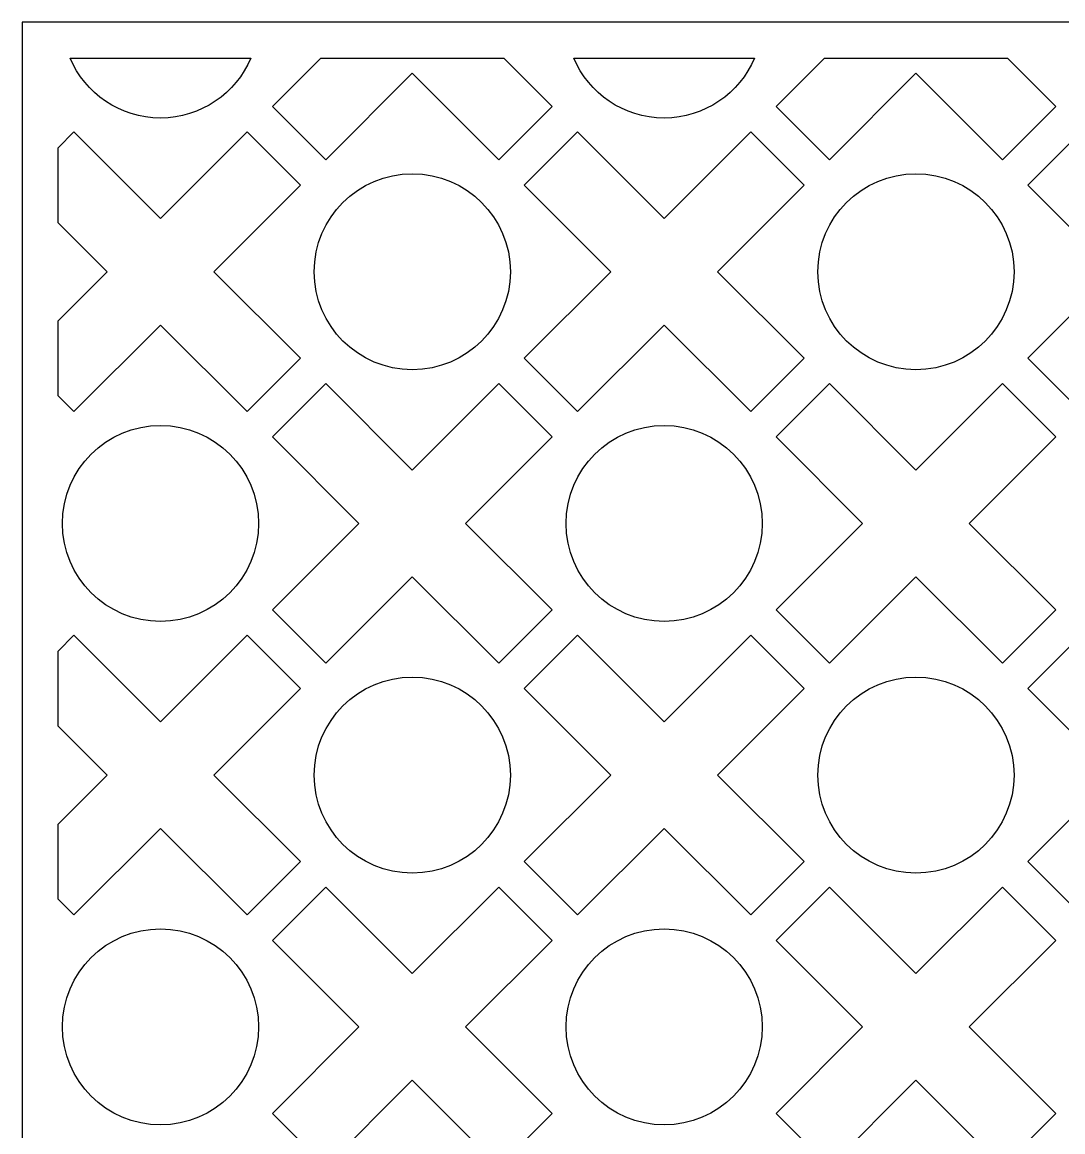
# Model space of a CAD drawing. Header units: centimetres. Extents: x 1.5 to 12.6, y -9 to -3.1.
# Drawn here: x 1.501 to 4.537, y -6.374 to -3.135 of the extents above; entities that cross this region are included whole.
import ezdxf

# ---------------------------------------------------------------- set-up
doc = ezdxf.new("R2010")
doc.units = ezdxf.units.CM
doc.header["$MEASUREMENT"] = 0
doc.layers.add('layer 1', color=7, linetype='Continuous')

msp = doc.modelspace()

# ---------------------------------------------------------------- linework, layer by layer
at = {"layer": 'layer 1', "color": 250}
for points, knots in [([(1.50051, -9.00021), (1.50051, -9.00021), (1.50051, -8.89535), (1.50051, -8.89535), (1.50051, -8.89535), (1.50051, -8.89535), (1.50051, -3.23995), (1.50051, -3.23995), (1.50051, -3.23995), (1.50051, -3.23995), (1.50051, -3.13509), (1.50051, -3.13509), (1.50051, -3.13509), (1.50051, -3.13509), (1.60536, -3.13509), (1.60536, -3.13509), (1.60536, -3.13509), (1.60536, -3.13509), (12.48896, -3.13509), (12.48896, -3.13509), (12.48896, -3.13509), (12.48896, -3.13509), (12.59381, -3.13509), (12.59381, -3.13509), (12.59381, -3.13509), (12.59381, -3.13509), (12.59381, -3.23995), (12.59381, -3.23995), (12.59381, -3.23995), (12.59381, -3.23995), (12.59381, -8.89535), (12.59381, -8.89535), (12.59381, -8.89535), (12.59381, -8.89535), (12.59381, -9.00021), (12.59381, -9.00021), (12.59381, -9.00021), (12.59381, -9.00021), (12.48896, -9.00021), (12.48896, -9.00021), (12.48896, -9.00021), (12.48896, -9.00021), (1.60536, -9.00021), (1.60536, -9.00021), (1.60536, -9.00021), (1.60536, -9.00021), (1.50051, -9.00021), (1.50051, -9.00021)], [0, 0, 0, 0, 0.0769231, 0.0769231, 0.0769231, 0.0769231, 0.1538462, 0.1538462, 0.1538462, 0.1538462, 0.2307692, 0.2307692, 0.2307692, 0.2307692, 0.3076923, 0.3076923, 0.3076923, 0.3076923, 0.3846154, 0.3846154, 0.3846154, 0.3846154, 0.4615385, 0.4615385, 0.4615385, 0.4615385, 0.5384615, 0.5384615, 0.5384615, 0.5384615, 0.6153846, 0.6153846, 0.6153846, 0.6153846, 0.6923077, 0.6923077, 0.6923077, 0.6923077, 0.7692308, 0.7692308, 0.7692308, 0.7692308, 0.8461538, 0.8461538, 0.8461538, 0.8461538, 1, 1, 1, 1]), ([(2.16753, -3.23995), (2.16753, -3.23995), (1.64029, -3.23995), (1.64029, -3.23995), (1.64029, -3.23995), (1.68373, -3.34265), (1.78546, -3.41475), (1.90395, -3.41475), (1.90395, -3.41475), (2.02242, -3.41475), (2.1241, -3.34265), (2.16753, -3.23995)], [0, 0, 0, 0, 0.25, 0.25, 0.25, 0.25, 0.5, 0.5, 0.5, 0.5, 1, 1, 1, 1]), ([(2.90562, -3.23995), (2.90562, -3.23995), (2.37176, -3.23995), (2.37176, -3.23995), (2.37176, -3.23995), (2.37176, -3.23995), (2.23055, -3.38115), (2.23055, -3.38115), (2.23055, -3.38115), (2.23055, -3.38115), (2.30839, -3.45897), (2.30839, -3.45897), (2.30839, -3.45897), (2.30839, -3.45897), (2.38621, -3.53679), (2.38621, -3.53679), (2.38621, -3.53679), (2.38621, -3.53679), (2.6387, -3.28434), (2.6387, -3.28434), (2.6387, -3.28434), (2.6387, -3.28434), (2.89116, -3.53679), (2.89116, -3.53679), (2.89116, -3.53679), (2.89116, -3.53679), (2.96899, -3.45897), (2.96899, -3.45897), (2.96899, -3.45897), (2.96899, -3.45897), (3.04682, -3.38115), (3.04682, -3.38115), (3.04682, -3.38115), (3.04682, -3.38115), (2.90562, -3.23995), (2.90562, -3.23995)], [0, 0, 0, 0, 0.1, 0.1, 0.1, 0.1, 0.2, 0.2, 0.2, 0.2, 0.3, 0.3, 0.3, 0.3, 0.4, 0.4, 0.4, 0.4, 0.5, 0.5, 0.5, 0.5, 0.6, 0.6, 0.6, 0.6, 0.7, 0.7, 0.7, 0.7, 0.8, 0.8, 0.8, 0.8, 1, 1, 1, 1]), ([(3.63702, -3.23995), (3.63702, -3.23995), (3.10978, -3.23995), (3.10978, -3.23995), (3.10978, -3.23995), (3.15321, -3.34265), (3.25493, -3.41475), (3.37342, -3.41475), (3.37342, -3.41475), (3.4919, -3.41475), (3.59359, -3.34265), (3.63702, -3.23995)], [0, 0, 0, 0, 0.25, 0.25, 0.25, 0.25, 0.5, 0.5, 0.5, 0.5, 1, 1, 1, 1]), ([(4.3751, -3.23995), (4.3751, -3.23995), (3.84125, -3.23995), (3.84125, -3.23995), (3.84125, -3.23995), (3.84125, -3.23995), (3.70006, -3.38115), (3.70006, -3.38115), (3.70006, -3.38115), (3.70006, -3.38115), (3.77787, -3.45897), (3.77787, -3.45897), (3.77787, -3.45897), (3.77787, -3.45897), (3.85571, -3.53679), (3.85571, -3.53679), (3.85571, -3.53679), (3.85571, -3.53679), (4.10818, -3.28434), (4.10818, -3.28434), (4.10818, -3.28434), (4.10818, -3.28434), (4.36065, -3.53679), (4.36065, -3.53679), (4.36065, -3.53679), (4.36065, -3.53679), (4.43849, -3.45897), (4.43849, -3.45897), (4.43849, -3.45897), (4.43849, -3.45897), (4.5163, -3.38115), (4.5163, -3.38115), (4.5163, -3.38115), (4.5163, -3.38115), (4.3751, -3.23995), (4.3751, -3.23995)], [0, 0, 0, 0, 0.1, 0.1, 0.1, 0.1, 0.2, 0.2, 0.2, 0.2, 0.3, 0.3, 0.3, 0.3, 0.4, 0.4, 0.4, 0.4, 0.5, 0.5, 0.5, 0.5, 0.6, 0.6, 0.6, 0.6, 0.7, 0.7, 0.7, 0.7, 0.8, 0.8, 0.8, 0.8, 1, 1, 1, 1]), ([(1.60536, -3.50141), (1.60536, -3.50141), (1.60536, -3.72048), (1.60536, -3.72048), (1.60536, -3.72048), (1.60536, -3.72048), (1.7483, -3.86342), (1.7483, -3.86342), (1.7483, -3.86342), (1.7483, -3.86342), (1.60536, -4.00636), (1.60536, -4.00636), (1.60536, -4.00636), (1.60536, -4.00636), (1.60536, -4.22542), (1.60536, -4.22542), (1.60536, -4.22542), (1.60536, -4.22542), (1.65149, -4.27153), (1.65149, -4.27153), (1.65149, -4.27153), (1.65149, -4.27153), (1.90395, -4.01907), (1.90395, -4.01907), (1.90395, -4.01907), (1.90395, -4.01907), (2.15643, -4.27153), (2.15643, -4.27153), (2.15643, -4.27153), (2.15643, -4.27153), (2.23426, -4.19372), (2.23426, -4.19372), (2.23426, -4.19372), (2.23426, -4.19372), (2.31207, -4.11589), (2.31207, -4.11589), (2.31207, -4.11589), (2.31207, -4.11589), (2.05962, -3.86342), (2.05962, -3.86342), (2.05962, -3.86342), (2.05962, -3.86342), (2.31207, -3.61096), (2.31207, -3.61096), (2.31207, -3.61096), (2.31207, -3.61096), (2.23426, -3.53312), (2.23426, -3.53312), (2.23426, -3.53312), (2.23426, -3.53312), (2.15643, -3.4553), (2.15643, -3.4553), (2.15643, -3.4553), (2.15643, -3.4553), (1.90395, -3.70775), (1.90395, -3.70775), (1.90395, -3.70775), (1.90395, -3.70775), (1.65149, -3.4553), (1.65149, -3.4553), (1.65149, -3.4553), (1.65149, -3.4553), (1.60536, -3.50141), (1.60536, -3.50141)], [0, 0, 0, 0, 0.0588235, 0.0588235, 0.0588235, 0.0588235, 0.1176471, 0.1176471, 0.1176471, 0.1176471, 0.1764706, 0.1764706, 0.1764706, 0.1764706, 0.2352941, 0.2352941, 0.2352941, 0.2352941, 0.2941176, 0.2941176, 0.2941176, 0.2941176, 0.3529412, 0.3529412, 0.3529412, 0.3529412, 0.4117647, 0.4117647, 0.4117647, 0.4117647, 0.4705882, 0.4705882, 0.4705882, 0.4705882, 0.5294118, 0.5294118, 0.5294118, 0.5294118, 0.5882353, 0.5882353, 0.5882353, 0.5882353, 0.6470588, 0.6470588, 0.6470588, 0.6470588, 0.7058824, 0.7058824, 0.7058824, 0.7058824, 0.7647059, 0.7647059, 0.7647059, 0.7647059, 0.8235294, 0.8235294, 0.8235294, 0.8235294, 0.8823529, 0.8823529, 0.8823529, 0.8823529, 1, 1, 1, 1]), ([(3.04314, -4.19372), (3.04314, -4.19372), (3.12096, -4.27153), (3.12096, -4.27153), (3.12096, -4.27153), (3.12096, -4.27153), (3.37342, -4.01907), (3.37342, -4.01907), (3.37342, -4.01907), (3.37342, -4.01907), (3.62591, -4.27153), (3.62591, -4.27153), (3.62591, -4.27153), (3.62591, -4.27153), (3.70374, -4.19372), (3.70374, -4.19372), (3.70374, -4.19372), (3.70374, -4.19372), (3.78156, -4.11589), (3.78156, -4.11589), (3.78156, -4.11589), (3.78156, -4.11589), (3.52911, -3.86342), (3.52911, -3.86342), (3.52911, -3.86342), (3.52911, -3.86342), (3.78156, -3.61096), (3.78156, -3.61096), (3.78156, -3.61096), (3.78156, -3.61096), (3.70374, -3.53312), (3.70374, -3.53312), (3.70374, -3.53312), (3.70374, -3.53312), (3.62591, -3.4553), (3.62591, -3.4553), (3.62591, -3.4553), (3.62591, -3.4553), (3.37342, -3.70775), (3.37342, -3.70775), (3.37342, -3.70775), (3.37342, -3.70775), (3.12096, -3.4553), (3.12096, -3.4553), (3.12096, -3.4553), (3.12096, -3.4553), (3.04314, -3.53312), (3.04314, -3.53312), (3.04314, -3.53312), (3.04314, -3.53312), (2.96531, -3.61096), (2.96531, -3.61096), (2.96531, -3.61096), (2.96531, -3.61096), (3.21777, -3.86342), (3.21777, -3.86342), (3.21777, -3.86342), (3.21777, -3.86342), (2.96531, -4.11589), (2.96531, -4.11589), (2.96531, -4.11589), (2.96531, -4.11589), (3.04314, -4.19372), (3.04314, -4.19372)], [0, 0, 0, 0, 0.0588235, 0.0588235, 0.0588235, 0.0588235, 0.1176471, 0.1176471, 0.1176471, 0.1176471, 0.1764706, 0.1764706, 0.1764706, 0.1764706, 0.2352941, 0.2352941, 0.2352941, 0.2352941, 0.2941176, 0.2941176, 0.2941176, 0.2941176, 0.3529412, 0.3529412, 0.3529412, 0.3529412, 0.4117647, 0.4117647, 0.4117647, 0.4117647, 0.4705882, 0.4705882, 0.4705882, 0.4705882, 0.5294118, 0.5294118, 0.5294118, 0.5294118, 0.5882353, 0.5882353, 0.5882353, 0.5882353, 0.6470588, 0.6470588, 0.6470588, 0.6470588, 0.7058824, 0.7058824, 0.7058824, 0.7058824, 0.7647059, 0.7647059, 0.7647059, 0.7647059, 0.8235294, 0.8235294, 0.8235294, 0.8235294, 0.8823529, 0.8823529, 0.8823529, 0.8823529, 1, 1, 1, 1]), ([(5.17321, -4.19372), (5.17321, -4.19372), (5.25105, -4.11589), (5.25105, -4.11589), (5.25105, -4.11589), (5.25105, -4.11589), (4.99859, -3.86342), (4.99859, -3.86342), (4.99859, -3.86342), (4.99859, -3.86342), (5.25105, -3.61096), (5.25105, -3.61096), (5.25105, -3.61096), (5.25105, -3.61096), (5.17321, -3.53312), (5.17321, -3.53312), (5.17321, -3.53312), (5.17321, -3.53312), (5.09539, -3.4553), (5.09539, -3.4553), (5.09539, -3.4553), (5.09539, -3.4553), (4.84292, -3.70775), (4.84292, -3.70775), (4.84292, -3.70775), (4.84292, -3.70775), (4.59046, -3.4553), (4.59046, -3.4553), (4.59046, -3.4553), (4.59046, -3.4553), (4.51262, -3.53312), (4.51262, -3.53312), (4.51262, -3.53312), (4.51262, -3.53312), (4.43478, -3.61096), (4.43478, -3.61096), (4.43478, -3.61096), (4.43478, -3.61096), (4.68725, -3.86342), (4.68725, -3.86342), (4.68725, -3.86342), (4.68725, -3.86342), (4.43478, -4.11589), (4.43478, -4.11589), (4.43478, -4.11589), (4.43478, -4.11589), (4.51262, -4.19372), (4.51262, -4.19372), (4.51262, -4.19372), (4.51262, -4.19372), (4.59046, -4.27153), (4.59046, -4.27153), (4.59046, -4.27153), (4.59046, -4.27153), (4.84292, -4.01907), (4.84292, -4.01907), (4.84292, -4.01907), (4.84292, -4.01907), (5.09539, -4.27153), (5.09539, -4.27153), (5.09539, -4.27153), (5.09539, -4.27153), (5.17321, -4.19372), (5.17321, -4.19372)], [0, 0, 0, 0, 0.0588235, 0.0588235, 0.0588235, 0.0588235, 0.1176471, 0.1176471, 0.1176471, 0.1176471, 0.1764706, 0.1764706, 0.1764706, 0.1764706, 0.2352941, 0.2352941, 0.2352941, 0.2352941, 0.2941176, 0.2941176, 0.2941176, 0.2941176, 0.3529412, 0.3529412, 0.3529412, 0.3529412, 0.4117647, 0.4117647, 0.4117647, 0.4117647, 0.4705882, 0.4705882, 0.4705882, 0.4705882, 0.5294118, 0.5294118, 0.5294118, 0.5294118, 0.5882353, 0.5882353, 0.5882353, 0.5882353, 0.6470588, 0.6470588, 0.6470588, 0.6470588, 0.7058824, 0.7058824, 0.7058824, 0.7058824, 0.7647059, 0.7647059, 0.7647059, 0.7647059, 0.8235294, 0.8235294, 0.8235294, 0.8235294, 0.8823529, 0.8823529, 0.8823529, 0.8823529, 1, 1, 1, 1]), ([(2.92479, -3.86342), (2.92479, -3.70548), (2.79662, -3.57731), (2.6387, -3.57731), (2.6387, -3.57731), (2.48075, -3.57731), (2.35258, -3.70548), (2.35258, -3.86342), (2.35258, -3.86342), (2.35258, -4.02135), (2.48075, -4.1495), (2.6387, -4.1495), (2.6387, -4.1495), (2.79662, -4.1495), (2.92479, -4.02135), (2.92479, -3.86342)], [0, 0, 0, 0, 0.2, 0.2, 0.2, 0.2, 0.4, 0.4, 0.4, 0.4, 0.6, 0.6, 0.6, 0.6, 1, 1, 1, 1]), ([(4.39427, -3.86342), (4.39427, -3.70548), (4.26612, -3.57731), (4.10818, -3.57731), (4.10818, -3.57731), (3.95024, -3.57731), (3.82207, -3.70548), (3.82207, -3.86342), (3.82207, -3.86342), (3.82207, -4.02135), (3.95024, -4.1495), (4.10818, -4.1495), (4.10818, -4.1495), (4.26612, -4.1495), (4.39427, -4.02135), (4.39427, -3.86342)], [0, 0, 0, 0, 0.2, 0.2, 0.2, 0.2, 0.4, 0.4, 0.4, 0.4, 0.6, 0.6, 0.6, 0.6, 1, 1, 1, 1]), ([(2.96899, -4.92846), (2.96899, -4.92846), (3.04682, -4.85063), (3.04682, -4.85063), (3.04682, -4.85063), (3.04682, -4.85063), (2.79436, -4.59817), (2.79436, -4.59817), (2.79436, -4.59817), (2.79436, -4.59817), (3.04682, -4.34569), (3.04682, -4.34569), (3.04682, -4.34569), (3.04682, -4.34569), (2.96899, -4.26786), (2.96899, -4.26786), (2.96899, -4.26786), (2.96899, -4.26786), (2.89116, -4.19003), (2.89116, -4.19003), (2.89116, -4.19003), (2.89116, -4.19003), (2.6387, -4.4425), (2.6387, -4.4425), (2.6387, -4.4425), (2.6387, -4.4425), (2.38621, -4.19003), (2.38621, -4.19003), (2.38621, -4.19003), (2.38621, -4.19003), (2.30839, -4.26786), (2.30839, -4.26786), (2.30839, -4.26786), (2.30839, -4.26786), (2.23055, -4.34569), (2.23055, -4.34569), (2.23055, -4.34569), (2.23055, -4.34569), (2.48303, -4.59817), (2.48303, -4.59817), (2.48303, -4.59817), (2.48303, -4.59817), (2.23055, -4.85063), (2.23055, -4.85063), (2.23055, -4.85063), (2.23055, -4.85063), (2.30839, -4.92846), (2.30839, -4.92846), (2.30839, -4.92846), (2.30839, -4.92846), (2.38621, -5.00629), (2.38621, -5.00629), (2.38621, -5.00629), (2.38621, -5.00629), (2.6387, -4.75383), (2.6387, -4.75383), (2.6387, -4.75383), (2.6387, -4.75383), (2.89116, -5.00629), (2.89116, -5.00629), (2.89116, -5.00629), (2.89116, -5.00629), (2.96899, -4.92846), (2.96899, -4.92846)], [0, 0, 0, 0, 0.0588235, 0.0588235, 0.0588235, 0.0588235, 0.1176471, 0.1176471, 0.1176471, 0.1176471, 0.1764706, 0.1764706, 0.1764706, 0.1764706, 0.2352941, 0.2352941, 0.2352941, 0.2352941, 0.2941176, 0.2941176, 0.2941176, 0.2941176, 0.3529412, 0.3529412, 0.3529412, 0.3529412, 0.4117647, 0.4117647, 0.4117647, 0.4117647, 0.4705882, 0.4705882, 0.4705882, 0.4705882, 0.5294118, 0.5294118, 0.5294118, 0.5294118, 0.5882353, 0.5882353, 0.5882353, 0.5882353, 0.6470588, 0.6470588, 0.6470588, 0.6470588, 0.7058824, 0.7058824, 0.7058824, 0.7058824, 0.7647059, 0.7647059, 0.7647059, 0.7647059, 0.8235294, 0.8235294, 0.8235294, 0.8235294, 0.8823529, 0.8823529, 0.8823529, 0.8823529, 1, 1, 1, 1]), ([(3.77787, -4.92846), (3.77787, -4.92846), (3.85571, -5.00629), (3.85571, -5.00629), (3.85571, -5.00629), (3.85571, -5.00629), (4.10818, -4.75383), (4.10818, -4.75383), (4.10818, -4.75383), (4.10818, -4.75383), (4.36065, -5.00629), (4.36065, -5.00629), (4.36065, -5.00629), (4.36065, -5.00629), (4.43849, -4.92846), (4.43849, -4.92846), (4.43849, -4.92846), (4.43849, -4.92846), (4.5163, -4.85063), (4.5163, -4.85063), (4.5163, -4.85063), (4.5163, -4.85063), (4.26384, -4.59817), (4.26384, -4.59817), (4.26384, -4.59817), (4.26384, -4.59817), (4.5163, -4.34569), (4.5163, -4.34569), (4.5163, -4.34569), (4.5163, -4.34569), (4.43849, -4.26786), (4.43849, -4.26786), (4.43849, -4.26786), (4.43849, -4.26786), (4.36065, -4.19003), (4.36065, -4.19003), (4.36065, -4.19003), (4.36065, -4.19003), (4.10818, -4.4425), (4.10818, -4.4425), (4.10818, -4.4425), (4.10818, -4.4425), (3.85571, -4.19003), (3.85571, -4.19003), (3.85571, -4.19003), (3.85571, -4.19003), (3.77787, -4.26786), (3.77787, -4.26786), (3.77787, -4.26786), (3.77787, -4.26786), (3.70006, -4.34569), (3.70006, -4.34569), (3.70006, -4.34569), (3.70006, -4.34569), (3.95252, -4.59817), (3.95252, -4.59817), (3.95252, -4.59817), (3.95252, -4.59817), (3.70006, -4.85063), (3.70006, -4.85063), (3.70006, -4.85063), (3.70006, -4.85063), (3.77787, -4.92846), (3.77787, -4.92846)], [0, 0, 0, 0, 0.0588235, 0.0588235, 0.0588235, 0.0588235, 0.1176471, 0.1176471, 0.1176471, 0.1176471, 0.1764706, 0.1764706, 0.1764706, 0.1764706, 0.2352941, 0.2352941, 0.2352941, 0.2352941, 0.2941176, 0.2941176, 0.2941176, 0.2941176, 0.3529412, 0.3529412, 0.3529412, 0.3529412, 0.4117647, 0.4117647, 0.4117647, 0.4117647, 0.4705882, 0.4705882, 0.4705882, 0.4705882, 0.5294118, 0.5294118, 0.5294118, 0.5294118, 0.5882353, 0.5882353, 0.5882353, 0.5882353, 0.6470588, 0.6470588, 0.6470588, 0.6470588, 0.7058824, 0.7058824, 0.7058824, 0.7058824, 0.7647059, 0.7647059, 0.7647059, 0.7647059, 0.8235294, 0.8235294, 0.8235294, 0.8235294, 0.8823529, 0.8823529, 0.8823529, 0.8823529, 1, 1, 1, 1]), ([(2.19003, -4.59817), (2.19003, -4.44022), (2.06187, -4.31204), (1.90395, -4.31204), (1.90395, -4.31204), (1.74601, -4.31204), (1.61782, -4.44022), (1.61782, -4.59817), (1.61782, -4.59817), (1.61782, -4.75609), (1.74601, -4.88424), (1.90395, -4.88424), (1.90395, -4.88424), (2.06187, -4.88424), (2.19003, -4.75609), (2.19003, -4.59817)], [0, 0, 0, 0, 0.2, 0.2, 0.2, 0.2, 0.4, 0.4, 0.4, 0.4, 0.6, 0.6, 0.6, 0.6, 1, 1, 1, 1]), ([(3.65952, -4.59817), (3.65952, -4.44022), (3.53135, -4.31204), (3.37342, -4.31204), (3.37342, -4.31204), (3.21549, -4.31204), (3.08733, -4.44022), (3.08733, -4.59817), (3.08733, -4.59817), (3.08733, -4.75609), (3.21549, -4.88424), (3.37342, -4.88424), (3.37342, -4.88424), (3.53135, -4.88424), (3.65952, -4.75609), (3.65952, -4.59817)], [0, 0, 0, 0, 0.2, 0.2, 0.2, 0.2, 0.4, 0.4, 0.4, 0.4, 0.6, 0.6, 0.6, 0.6, 1, 1, 1, 1]), ([(1.60536, -4.97089), (1.60536, -4.97089), (1.60536, -5.18997), (1.60536, -5.18997), (1.60536, -5.18997), (1.60536, -5.18997), (1.7483, -5.33288), (1.7483, -5.33288), (1.7483, -5.33288), (1.7483, -5.33288), (1.60536, -5.47583), (1.60536, -5.47583), (1.60536, -5.47583), (1.60536, -5.47583), (1.60536, -5.69491), (1.60536, -5.69491), (1.60536, -5.69491), (1.60536, -5.69491), (1.65149, -5.74101), (1.65149, -5.74101), (1.65149, -5.74101), (1.65149, -5.74101), (1.90395, -5.48857), (1.90395, -5.48857), (1.90395, -5.48857), (1.90395, -5.48857), (2.15643, -5.74101), (2.15643, -5.74101), (2.15643, -5.74101), (2.15643, -5.74101), (2.23426, -5.6632), (2.23426, -5.6632), (2.23426, -5.6632), (2.23426, -5.6632), (2.31207, -5.58537), (2.31207, -5.58537), (2.31207, -5.58537), (2.31207, -5.58537), (2.05962, -5.33288), (2.05962, -5.33288), (2.05962, -5.33288), (2.05962, -5.33288), (2.31207, -5.08044), (2.31207, -5.08044), (2.31207, -5.08044), (2.31207, -5.08044), (2.23426, -5.0026), (2.23426, -5.0026), (2.23426, -5.0026), (2.23426, -5.0026), (2.15643, -4.92478), (2.15643, -4.92478), (2.15643, -4.92478), (2.15643, -4.92478), (1.90395, -5.17725), (1.90395, -5.17725), (1.90395, -5.17725), (1.90395, -5.17725), (1.65149, -4.92478), (1.65149, -4.92478), (1.65149, -4.92478), (1.65149, -4.92478), (1.60536, -4.97089), (1.60536, -4.97089)], [0, 0, 0, 0, 0.0588235, 0.0588235, 0.0588235, 0.0588235, 0.1176471, 0.1176471, 0.1176471, 0.1176471, 0.1764706, 0.1764706, 0.1764706, 0.1764706, 0.2352941, 0.2352941, 0.2352941, 0.2352941, 0.2941176, 0.2941176, 0.2941176, 0.2941176, 0.3529412, 0.3529412, 0.3529412, 0.3529412, 0.4117647, 0.4117647, 0.4117647, 0.4117647, 0.4705882, 0.4705882, 0.4705882, 0.4705882, 0.5294118, 0.5294118, 0.5294118, 0.5294118, 0.5882353, 0.5882353, 0.5882353, 0.5882353, 0.6470588, 0.6470588, 0.6470588, 0.6470588, 0.7058824, 0.7058824, 0.7058824, 0.7058824, 0.7647059, 0.7647059, 0.7647059, 0.7647059, 0.8235294, 0.8235294, 0.8235294, 0.8235294, 0.8823529, 0.8823529, 0.8823529, 0.8823529, 1, 1, 1, 1]), ([(3.70374, -5.6632), (3.70374, -5.6632), (3.78156, -5.58537), (3.78156, -5.58537), (3.78156, -5.58537), (3.78156, -5.58537), (3.52911, -5.33288), (3.52911, -5.33288), (3.52911, -5.33288), (3.52911, -5.33288), (3.78156, -5.08044), (3.78156, -5.08044), (3.78156, -5.08044), (3.78156, -5.08044), (3.70374, -5.0026), (3.70374, -5.0026), (3.70374, -5.0026), (3.70374, -5.0026), (3.62591, -4.92478), (3.62591, -4.92478), (3.62591, -4.92478), (3.62591, -4.92478), (3.37342, -5.17725), (3.37342, -5.17725), (3.37342, -5.17725), (3.37342, -5.17725), (3.12096, -4.92478), (3.12096, -4.92478), (3.12096, -4.92478), (3.12096, -4.92478), (3.04314, -5.0026), (3.04314, -5.0026), (3.04314, -5.0026), (3.04314, -5.0026), (2.96531, -5.08044), (2.96531, -5.08044), (2.96531, -5.08044), (2.96531, -5.08044), (3.21777, -5.33288), (3.21777, -5.33288), (3.21777, -5.33288), (3.21777, -5.33288), (2.96531, -5.58537), (2.96531, -5.58537), (2.96531, -5.58537), (2.96531, -5.58537), (3.04314, -5.6632), (3.04314, -5.6632), (3.04314, -5.6632), (3.04314, -5.6632), (3.12096, -5.74101), (3.12096, -5.74101), (3.12096, -5.74101), (3.12096, -5.74101), (3.37342, -5.48857), (3.37342, -5.48857), (3.37342, -5.48857), (3.37342, -5.48857), (3.62591, -5.74101), (3.62591, -5.74101), (3.62591, -5.74101), (3.62591, -5.74101), (3.70374, -5.6632), (3.70374, -5.6632)], [0, 0, 0, 0, 0.0588235, 0.0588235, 0.0588235, 0.0588235, 0.1176471, 0.1176471, 0.1176471, 0.1176471, 0.1764706, 0.1764706, 0.1764706, 0.1764706, 0.2352941, 0.2352941, 0.2352941, 0.2352941, 0.2941176, 0.2941176, 0.2941176, 0.2941176, 0.3529412, 0.3529412, 0.3529412, 0.3529412, 0.4117647, 0.4117647, 0.4117647, 0.4117647, 0.4705882, 0.4705882, 0.4705882, 0.4705882, 0.5294118, 0.5294118, 0.5294118, 0.5294118, 0.5882353, 0.5882353, 0.5882353, 0.5882353, 0.6470588, 0.6470588, 0.6470588, 0.6470588, 0.7058824, 0.7058824, 0.7058824, 0.7058824, 0.7647059, 0.7647059, 0.7647059, 0.7647059, 0.8235294, 0.8235294, 0.8235294, 0.8235294, 0.8823529, 0.8823529, 0.8823529, 0.8823529, 1, 1, 1, 1]), ([(4.51262, -5.6632), (4.51262, -5.6632), (4.59046, -5.74101), (4.59046, -5.74101), (4.59046, -5.74101), (4.59046, -5.74101), (4.84292, -5.48857), (4.84292, -5.48857), (4.84292, -5.48857), (4.84292, -5.48857), (5.09539, -5.74101), (5.09539, -5.74101), (5.09539, -5.74101), (5.09539, -5.74101), (5.17321, -5.6632), (5.17321, -5.6632), (5.17321, -5.6632), (5.17321, -5.6632), (5.25105, -5.58537), (5.25105, -5.58537), (5.25105, -5.58537), (5.25105, -5.58537), (4.99859, -5.33288), (4.99859, -5.33288), (4.99859, -5.33288), (4.99859, -5.33288), (5.25105, -5.08044), (5.25105, -5.08044), (5.25105, -5.08044), (5.25105, -5.08044), (5.17321, -5.0026), (5.17321, -5.0026), (5.17321, -5.0026), (5.17321, -5.0026), (5.09539, -4.92478), (5.09539, -4.92478), (5.09539, -4.92478), (5.09539, -4.92478), (4.84292, -5.17725), (4.84292, -5.17725), (4.84292, -5.17725), (4.84292, -5.17725), (4.59046, -4.92478), (4.59046, -4.92478), (4.59046, -4.92478), (4.59046, -4.92478), (4.51262, -5.0026), (4.51262, -5.0026), (4.51262, -5.0026), (4.51262, -5.0026), (4.43478, -5.08044), (4.43478, -5.08044), (4.43478, -5.08044), (4.43478, -5.08044), (4.68725, -5.33288), (4.68725, -5.33288), (4.68725, -5.33288), (4.68725, -5.33288), (4.43478, -5.58537), (4.43478, -5.58537), (4.43478, -5.58537), (4.43478, -5.58537), (4.51262, -5.6632), (4.51262, -5.6632)], [0, 0, 0, 0, 0.0588235, 0.0588235, 0.0588235, 0.0588235, 0.1176471, 0.1176471, 0.1176471, 0.1176471, 0.1764706, 0.1764706, 0.1764706, 0.1764706, 0.2352941, 0.2352941, 0.2352941, 0.2352941, 0.2941176, 0.2941176, 0.2941176, 0.2941176, 0.3529412, 0.3529412, 0.3529412, 0.3529412, 0.4117647, 0.4117647, 0.4117647, 0.4117647, 0.4705882, 0.4705882, 0.4705882, 0.4705882, 0.5294118, 0.5294118, 0.5294118, 0.5294118, 0.5882353, 0.5882353, 0.5882353, 0.5882353, 0.6470588, 0.6470588, 0.6470588, 0.6470588, 0.7058824, 0.7058824, 0.7058824, 0.7058824, 0.7647059, 0.7647059, 0.7647059, 0.7647059, 0.8235294, 0.8235294, 0.8235294, 0.8235294, 0.8823529, 0.8823529, 0.8823529, 0.8823529, 1, 1, 1, 1]), ([(2.92479, -5.33288), (2.92479, -5.17497), (2.79662, -5.0468), (2.6387, -5.0468), (2.6387, -5.0468), (2.48075, -5.0468), (2.35258, -5.17497), (2.35258, -5.33288), (2.35258, -5.33288), (2.35258, -5.49082), (2.48075, -5.619), (2.6387, -5.619), (2.6387, -5.619), (2.79662, -5.619), (2.92479, -5.49082), (2.92479, -5.33288)], [0, 0, 0, 0, 0.2, 0.2, 0.2, 0.2, 0.4, 0.4, 0.4, 0.4, 0.6, 0.6, 0.6, 0.6, 1, 1, 1, 1]), ([(4.39427, -5.33288), (4.39427, -5.17497), (4.26612, -5.0468), (4.10818, -5.0468), (4.10818, -5.0468), (3.95024, -5.0468), (3.82207, -5.17497), (3.82207, -5.33288), (3.82207, -5.33288), (3.82207, -5.49082), (3.95024, -5.619), (4.10818, -5.619), (4.10818, -5.619), (4.26612, -5.619), (4.39427, -5.49082), (4.39427, -5.33288)], [0, 0, 0, 0, 0.2, 0.2, 0.2, 0.2, 0.4, 0.4, 0.4, 0.4, 0.6, 0.6, 0.6, 0.6, 1, 1, 1, 1]), ([(2.30839, -6.39796), (2.30839, -6.39796), (2.38621, -6.47577), (2.38621, -6.47577), (2.38621, -6.47577), (2.38621, -6.47577), (2.6387, -6.2233), (2.6387, -6.2233), (2.6387, -6.2233), (2.6387, -6.2233), (2.89116, -6.47577), (2.89116, -6.47577), (2.89116, -6.47577), (2.89116, -6.47577), (2.96899, -6.39796), (2.96899, -6.39796), (2.96899, -6.39796), (2.96899, -6.39796), (3.04682, -6.32013), (3.04682, -6.32013), (3.04682, -6.32013), (3.04682, -6.32013), (2.79436, -6.06765), (2.79436, -6.06765), (2.79436, -6.06765), (2.79436, -6.06765), (3.04682, -5.81517), (3.04682, -5.81517), (3.04682, -5.81517), (3.04682, -5.81517), (2.96899, -5.73734), (2.96899, -5.73734), (2.96899, -5.73734), (2.96899, -5.73734), (2.89116, -5.65952), (2.89116, -5.65952), (2.89116, -5.65952), (2.89116, -5.65952), (2.6387, -5.912), (2.6387, -5.912), (2.6387, -5.912), (2.6387, -5.912), (2.38621, -5.65952), (2.38621, -5.65952), (2.38621, -5.65952), (2.38621, -5.65952), (2.30839, -5.73734), (2.30839, -5.73734), (2.30839, -5.73734), (2.30839, -5.73734), (2.23055, -5.81517), (2.23055, -5.81517), (2.23055, -5.81517), (2.23055, -5.81517), (2.48303, -6.06765), (2.48303, -6.06765), (2.48303, -6.06765), (2.48303, -6.06765), (2.23055, -6.32013), (2.23055, -6.32013), (2.23055, -6.32013), (2.23055, -6.32013), (2.30839, -6.39796), (2.30839, -6.39796)], [0, 0, 0, 0, 0.0588235, 0.0588235, 0.0588235, 0.0588235, 0.1176471, 0.1176471, 0.1176471, 0.1176471, 0.1764706, 0.1764706, 0.1764706, 0.1764706, 0.2352941, 0.2352941, 0.2352941, 0.2352941, 0.2941176, 0.2941176, 0.2941176, 0.2941176, 0.3529412, 0.3529412, 0.3529412, 0.3529412, 0.4117647, 0.4117647, 0.4117647, 0.4117647, 0.4705882, 0.4705882, 0.4705882, 0.4705882, 0.5294118, 0.5294118, 0.5294118, 0.5294118, 0.5882353, 0.5882353, 0.5882353, 0.5882353, 0.6470588, 0.6470588, 0.6470588, 0.6470588, 0.7058824, 0.7058824, 0.7058824, 0.7058824, 0.7647059, 0.7647059, 0.7647059, 0.7647059, 0.8235294, 0.8235294, 0.8235294, 0.8235294, 0.8823529, 0.8823529, 0.8823529, 0.8823529, 1, 1, 1, 1]), ([(4.43849, -6.39796), (4.43849, -6.39796), (4.5163, -6.32013), (4.5163, -6.32013), (4.5163, -6.32013), (4.5163, -6.32013), (4.26384, -6.06765), (4.26384, -6.06765), (4.26384, -6.06765), (4.26384, -6.06765), (4.5163, -5.81517), (4.5163, -5.81517), (4.5163, -5.81517), (4.5163, -5.81517), (4.43849, -5.73734), (4.43849, -5.73734), (4.43849, -5.73734), (4.43849, -5.73734), (4.36065, -5.65952), (4.36065, -5.65952), (4.36065, -5.65952), (4.36065, -5.65952), (4.10818, -5.912), (4.10818, -5.912), (4.10818, -5.912), (4.10818, -5.912), (3.85571, -5.65952), (3.85571, -5.65952), (3.85571, -5.65952), (3.85571, -5.65952), (3.77787, -5.73734), (3.77787, -5.73734), (3.77787, -5.73734), (3.77787, -5.73734), (3.70006, -5.81517), (3.70006, -5.81517), (3.70006, -5.81517), (3.70006, -5.81517), (3.95252, -6.06765), (3.95252, -6.06765), (3.95252, -6.06765), (3.95252, -6.06765), (3.70006, -6.32013), (3.70006, -6.32013), (3.70006, -6.32013), (3.70006, -6.32013), (3.77787, -6.39796), (3.77787, -6.39796), (3.77787, -6.39796), (3.77787, -6.39796), (3.85571, -6.47577), (3.85571, -6.47577), (3.85571, -6.47577), (3.85571, -6.47577), (4.10818, -6.2233), (4.10818, -6.2233), (4.10818, -6.2233), (4.10818, -6.2233), (4.36065, -6.47577), (4.36065, -6.47577), (4.36065, -6.47577), (4.36065, -6.47577), (4.43849, -6.39796), (4.43849, -6.39796)], [0, 0, 0, 0, 0.0588235, 0.0588235, 0.0588235, 0.0588235, 0.1176471, 0.1176471, 0.1176471, 0.1176471, 0.1764706, 0.1764706, 0.1764706, 0.1764706, 0.2352941, 0.2352941, 0.2352941, 0.2352941, 0.2941176, 0.2941176, 0.2941176, 0.2941176, 0.3529412, 0.3529412, 0.3529412, 0.3529412, 0.4117647, 0.4117647, 0.4117647, 0.4117647, 0.4705882, 0.4705882, 0.4705882, 0.4705882, 0.5294118, 0.5294118, 0.5294118, 0.5294118, 0.5882353, 0.5882353, 0.5882353, 0.5882353, 0.6470588, 0.6470588, 0.6470588, 0.6470588, 0.7058824, 0.7058824, 0.7058824, 0.7058824, 0.7647059, 0.7647059, 0.7647059, 0.7647059, 0.8235294, 0.8235294, 0.8235294, 0.8235294, 0.8823529, 0.8823529, 0.8823529, 0.8823529, 1, 1, 1, 1]), ([(2.19003, -6.06765), (2.19003, -5.9097), (2.06187, -5.78155), (1.90395, -5.78155), (1.90395, -5.78155), (1.74601, -5.78155), (1.61782, -5.9097), (1.61782, -6.06765), (1.61782, -6.06765), (1.61782, -6.22558), (1.74601, -6.35375), (1.90395, -6.35375), (1.90395, -6.35375), (2.06187, -6.35375), (2.19003, -6.22558), (2.19003, -6.06765)], [0, 0, 0, 0, 0.2, 0.2, 0.2, 0.2, 0.4, 0.4, 0.4, 0.4, 0.6, 0.6, 0.6, 0.6, 1, 1, 1, 1]), ([(3.65952, -6.06765), (3.65952, -5.9097), (3.53135, -5.78155), (3.37342, -5.78155), (3.37342, -5.78155), (3.21549, -5.78155), (3.08733, -5.9097), (3.08733, -6.06765), (3.08733, -6.06765), (3.08733, -6.22558), (3.21549, -6.35375), (3.37342, -6.35375), (3.37342, -6.35375), (3.53135, -6.35375), (3.65952, -6.22558), (3.65952, -6.06765)], [0, 0, 0, 0, 0.2, 0.2, 0.2, 0.2, 0.4, 0.4, 0.4, 0.4, 0.6, 0.6, 0.6, 0.6, 1, 1, 1, 1])]:
    msp.add_open_spline(points, degree=3, knots=knots, dxfattribs=at)

doc.saveas('drawing.dxf')
